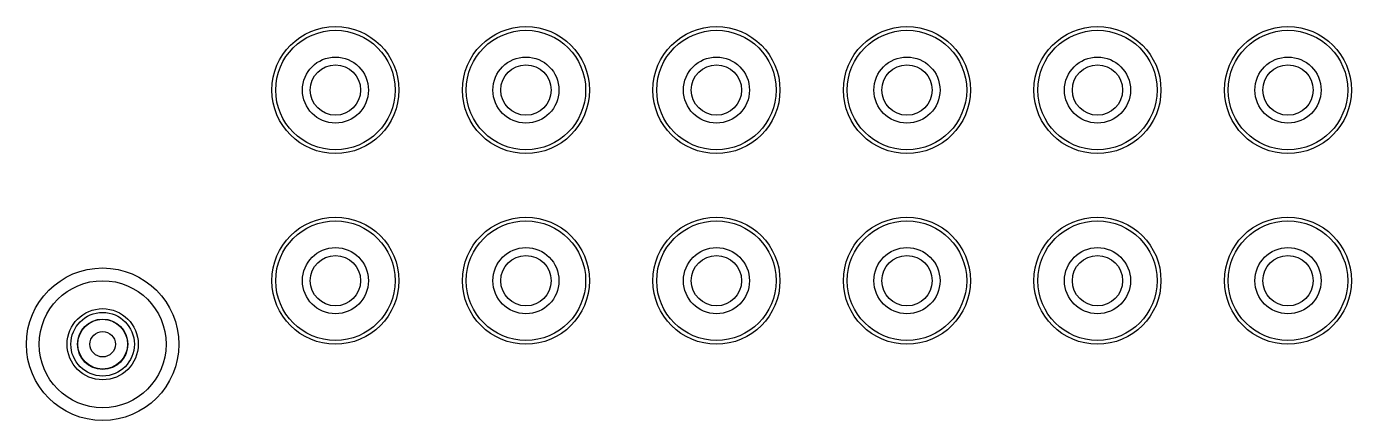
# Model space of a CAD drawing. Header units: millimetres. Extents: x -19 to 85, y -6 to 25.
import ezdxf

# ---------------------------------------------------------------- set-up
doc = ezdxf.new("R2010")
doc.units = ezdxf.units.MM
for name, color, linetype in [('A2017', 9, 'Continuous'), ('シリコンスペーサー', 7, 'Continuous'), ('真鍮スペーサ', 40, 'Continuous')]:
    doc.layers.add(name, color=color, linetype=linetype)

# ---------------------------------------------------------------- blocks, each defined once
blk = doc.blocks.new('*U2')
at = {"layer": 'A2017'}
for radius in [5, 4.7, 2.6, 1.98]:
    blk.add_circle((0, 0), radius, dxfattribs=at)
blk = doc.blocks.new('*U3')
at = {"layer": 'A2017', "color": 0, "linetype": 'ByBlock', "lineweight": -2, "transparency": 16777216}
for p in [(0, 15), (15, 15), (30, 15), (45, 15), (60, 15), (75, 15), (0, 0), (15, 0), (30, 0), (45, 0), (60, 0), (75, 0)]:
    blk.add_blockref('*U2', p, dxfattribs=at)

msp = doc.modelspace()

# ---------------------------------------------------------------- linework, layer by layer
at = {"layer": 'A2017'}
for radius in [5, 2.8, 1.96]:
    msp.add_circle((-13.33, 0), radius, dxfattribs=at)
at = {"layer": 'シリコンスペーサー'}
for radius in [6, 2.5]:
    msp.add_circle((-13.33, 0), radius, dxfattribs=at)
at = {"layer": '真鍮スペーサ'}
for radius in [1.98, 1]:
    msp.add_circle((-13.33, 0), radius, dxfattribs=at)

# ---------------------------------------------------------------- block references
at = {"layer": 'A2017'}
msp.add_blockref('*U3', (5, 5), dxfattribs=at)

doc.saveas('drawing.dxf')
